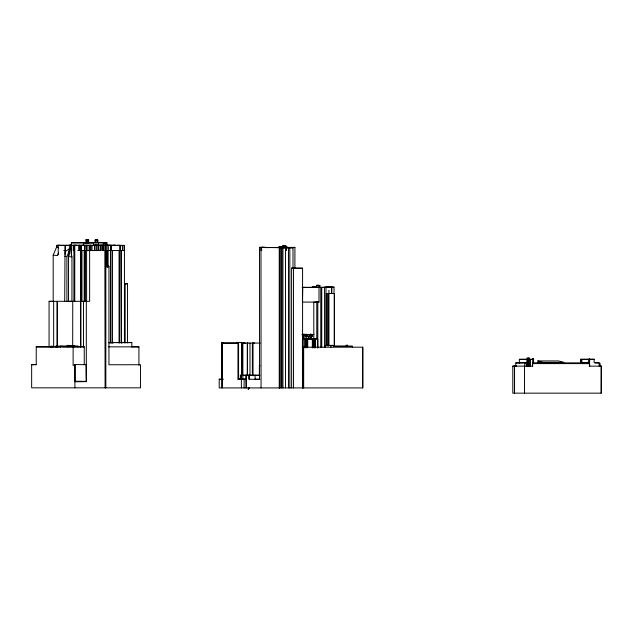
<?xml version="1.0" encoding="UTF-8"?>
<svg xmlns="http://www.w3.org/2000/svg" width="633" height="633" viewBox="0 0 633 633"><rect width="100%" height="100%" fill="white"/><g stroke="black" fill="none" stroke-linecap="round" stroke-linejoin="round"><path stroke-width="0.95" d="M64.708 301.316L65.017 251.633L69.44 248.816M93.652 245.311L98.534 245.319L98.534 242.732L105.078 242.724L71.41 242.787L71.236 253.722L71.948 256.895L71.948 301.316L68.491 301.316L68.491 256.579L69.321 249.734M53.18 301.316L53.18 255.17L57.492 255.566L58.576 252.868M326.304 287.382L329.532 287.2L321.738 287.366L321.738 347.572M53.18 255.17L56.756 246.688L56.756 245.351L59.423 245.343L58.236 245.343L58.236 254.719M249.378 387.918L248.286 389.398L248.975 387.831M66.9 301.316L66.9 256.428L70.619 248.231L70.619 245.335L71.426 245.335L69.535 245.319L72.043 245.311M310.7 334.105L310.7 336.368L308.912 336.36M88.612 243.578L88.612 239.994L85.898 239.844L85.898 243.531M75.074 364.537L86.041 364.695L86.31 381.636L75.074 381.762L75.074 364.537L73.119 365.486L73.119 346.916L84.26 346.821L84.26 364.466M347.137 345.104L346.061 345.523L346.211 346.085L347.588 345.531L347.137 345.104L347.137 346.504M515.824 366.127L515.824 362.891L526.822 362.796L527.083 366.151L527.162 358.207L529.196 358.049L529.196 359.354L528.595 359.362M527.162 358.207L529.196 358.049M284.652 246.735L281.005 246.981L284.652 246.735L284.549 247.772L261.635 247.368L261.635 250.367L261.16 250.359L261.16 247.368L259.522 247.361L259.522 379.294L248.824 379.238L248.824 375.029L246.474 375.029L246.546 387.918M284.154 245.564L284.154 246.546L285.103 246.443L285.103 245.667L282.959 245.517L282.919 246.957M284.549 247.772L293 247.764L286.757 247.677L286.757 246.308L284.154 246.546M55.538 346.314L61.124 346.306L61.124 346.829L56.677 346.868L55.538 346.852L55.538 346.314L61.124 346.306M60.633 346.243L67.486 346.267L60.633 346.243L60.728 346.868M264.554 247.59L268.352 247.59L264.554 247.384M50.68 346.86L50.474 346.378L53.172 346.338L53.172 346.852L51.408 346.86M533.587 358.943L532.385 358.943L533.587 358.943L533.587 363.635L533.121 363.611M527.17 366.151L527.218 359.315L519.369 359.322L519.369 363.207M71.41 245.351L71.41 242.787M124.432 283.853L127.534 283.758L127.534 342.896M312.306 286.535L316.706 286.504L316.706 287.406L312.306 287.398L312.306 286.535L316.706 286.504M97.292 240.105L97.862 240.089L97.862 242.7M285.348 246.356L286.757 246.308M284.549 246.387L285.064 246.364M305.786 287.414L310.344 287.445M285.103 245.667L282.919 245.588L283.141 246.957M107.681 266.264L108.947 266.271L108.947 364.758L140.518 364.735L140.518 387.831L31.65 387.831L31.65 364.687L36.231 364.608L36.231 346.876L48.939 346.837M307.029 336.44L307.029 334.493L309.221 334.501L309.221 338.956M334.018 293.483L334.018 287.176L331.882 287.129L331.755 293.49L334.477 293.475L334.477 346.599M311.665 334.509L313.778 334.533L311.665 334.509C311.112 338.987 312.734 333.18 310.123 334.477L310.123 336.36L312.512 336.36L312.512 334.525M53.172 346.338L50.474 346.378M106.415 266.319L108.947 266.271M77.859 346.821L83.461 346.813M326.319 345.673L326.319 293.506L327.672 293.483L328.408 293.498L328.408 345.665M526.822 362.796L515.824 362.891M328.582 287.176L332.19 287.16L320.005 287.501M319.008 287.342L319.008 302.06L302.471 302.107L302.455 287.39L322.506 287.366L321.738 287.366M109.873 342.619L113.75 342.611L108.37 342.627M76.704 346.86L78.057 346.837L78.057 346.235L73.982 346.259M85.898 239.844L88.612 239.994M309.078 287.429L311.032 287.437L310.534 287.445M264.586 247.463L266.873 247.55M324.563 347.564L324.563 287.247L334.018 287.176M319.008 302.06L313.81 302.115L313.81 339.32M244.86 343.07L245.462 343.07M36.049 364.655L31.65 364.687M223.496 379.23L222.017 379.246M331.882 287.129L329.635 287.137M306.586 334.406L305.945 334.398L307.258 334.406L306.586 334.406L306.586 336.226M268.107 247.558L271.217 247.558L266.05 247.448M282.358 246.925L282.358 247.717L284.652 247.732M328.946 290.215L328.946 345.547M302.455 302.06L302.74 287.39M527.621 366.143L528.413 366.151L528.413 359.33L527.17 359.315L529.196 359.354M595.329 362.883L599.174 362.836L599.174 366.151M95.053 242.661L95.053 240.01L97.862 240.089M269.167 247.519L277.958 247.558M304.212 287.398L303.935 287.406M222.12 342.588L222.175 387.918M72.399 346.884L74.045 346.876L74.045 345.539L67.32 345.428L67.32 346.298L66.607 346.298L66.607 346.876L72.399 346.884L72.399 345.468M74.852 245.335L75.96 245.335M303.84 334.398L302.17 334.406L302.455 335.593L304.394 335.783M221.827 342.738L221.827 379.246L219.208 379.254L219.208 387.918L362.923 387.918L362.923 347.193L302.234 347.208M73.373 346.267L78.057 346.235M325.394 347.208L325.394 345.428L333.298 345.42L333.298 346.275L352.431 346.251L352.431 347.201M599.174 362.836L594.142 362.812L594.142 359.267L588.033 359.291M241.853 375.266L240.358 375.266L240.358 379.191L237.961 379.175L237.961 342.437L237.304 342.437L237.304 343.054L222.12 343.07L237.462 343.078M74.346 245.335L74.346 250.541L73.278 250.541L73.278 245.335L73.713 245.335L73.713 250.541M303.247 338.948L302.432 338.948L302.463 387.918M116.796 342.619L117.24 342.619M50.474 346.852L51.328 346.852M325.394 345.428L333.298 345.42M580.793 362.764L580.793 359.33L582.123 359.33M580.793 359.33L588.405 359.291L588.421 362.867L533.057 362.851M221.946 379.246L219.208 379.254M85.851 242.756L84.925 242.756L86.8 242.756M82.155 245.327L89.91 245.327L89.91 250.541M82.29 245.327L82.694 245.335L78.824 245.327L78.824 250.541L79.378 250.541L79.378 245.335L73.903 245.335L73.903 301.316M96.042 245.367L95.543 245.367L103.464 245.359L103.044 250.549M96.327 245.367L96.857 245.367M265.314 247.432L264.784 247.432L265.615 247.448M327.016 287.224L328.875 287.216L327 287.39M324.563 287.247L326.296 287.247M326.319 293.506L328.408 293.498M310.123 334.477L311.531 334.485M111.78 342.619L110.957 342.619M112.35 342.627L113.299 342.619L111.606 342.627M237.304 342.437L238.578 342.445L238.578 379.214M594.142 359.267L581.862 359.33L581.862 362.851L588.421 362.867M88.675 242.756L97.102 242.74M70.271 245.367L71.11 245.367M93.993 245.375L97.917 245.343L97.917 250.549L96.596 250.541L96.596 245.343L94.515 245.335L94.515 250.541L92.022 250.541L92.022 245.335L89.973 245.327L90.899 245.327L90.899 250.541M119.613 250.526L122.501 250.526L122.501 245.43L124.432 245.43L124.432 342.896M263.288 247.4L264.151 247.4L259.522 247.361M89.103 245.327L89.103 250.541L86.357 250.541L86.357 245.327M312.512 336.36L311.317 336.368L311.317 338.956L312.512 338.956M303.524 338.948L302.637 338.956L302.637 335.245L308.318 336.17L308.318 338.948M118.252 342.611L118.988 342.611M125.089 342.603L131.83 342.588L131.83 346.852M118.126 342.611L118.688 342.611M108.647 342.619L131.83 342.588M333.433 346.132L352.431 346.251M50.901 346.844L49.065 346.844L49.065 301.316L51.423 301.316M56.353 346.837L53.663 346.837L53.655 301.316M95.053 240.01L97.324 240.01L97.292 242.708M71.513 242.795L83.738 242.787L83.738 245.343L98.803 245.351M83.967 242.763L93.415 242.763L93.415 245.359L103.662 245.359M103.282 245.351L103.282 242.803L103.788 242.803L103.788 250.549M83.738 245.343L71.236 245.335M94.871 245.375L96.097 245.375M70.524 245.295L71.118 245.295M71.79 245.295L70.192 245.295M73.278 245.335L76.933 245.335M80.747 301.316L80.747 245.327L81.071 301.316M94.523 245.311L103.503 245.319M108.33 245.327L106.653 245.319L108.29 245.319L108.33 250.526M112.547 245.327L107.934 245.319M110.815 250.526L110.815 245.327L111.036 250.526M111.685 245.327L106.668 245.319M114.201 245.327L113.465 245.327L115.293 245.327L112.405 245.327M115.491 245.327L114.027 245.327M117.145 245.327L119.779 245.335M120.515 250.526L120.705 245.335M122.501 245.43L124.432 245.43M58.236 245.343L69.44 245.343L69.1 255.487M107.468 245.319L120.08 245.335L120.08 250.526L106.653 250.526M120.515 245.335L122.501 245.335M103.329 245.359L101.858 245.359M269.136 247.503L270.006 247.519L262.22 247.408L264.436 247.432M282.919 247.416L279.232 247.408L279.24 387.918M288.862 247.416L294.907 247.424L294.907 268.163L291.607 268.123L291.639 387.918M281.384 247.701L281.005 246.981M63.775 250.549L65.207 250.549L65.207 245.343L65.096 254.45M77.748 250.541L79.908 250.541L79.908 245.327M103.828 250.526L102.483 250.549L102.483 245.351L101.264 245.343L101.264 250.549L81.95 250.541L81.95 301.316M105.22 250.526L105.466 387.831M81.95 250.541L84.189 250.541L84.189 301.316M291.607 268.123L302.582 268.21L302.582 387.918M302.582 268.21L294.717 268.202M318.779 287.366L316.793 287.366L316.793 285.261L319.902 285.443L319.902 287.374L318.779 287.366L318.779 285.325M49.065 301.316L89.633 301.316L89.633 250.541M302.558 338.948L317.711 338.956L317.711 347.794M108.86 342.627L109.303 342.619M223.496 343.07L222.523 343.07L222.523 379.23M237.304 343.054L237.786 342.445M241.727 343.054L242.977 343.054M241.292 343.078L260.258 343.062M84.26 346.821L83.524 346.821L83.524 301.316M108.654 346.852L138.928 346.852L138.928 365.241M73.982 346.86L75.857 346.868L75.857 346.243M589.671 358.927L589.339 366.151L601.35 366.151L601.35 393.156L512.793 393.156L512.793 366.127L516.552 366.127M528.413 366.151L528.413 359.33M524.535 393.156L524.535 366.151L532.638 366.143L532.638 359.378L519.369 359.322M542.9 362.369L542.9 362.859L537.876 362.851L537.876 360.937L542.9 362.369L563.702 362.377L563.702 362.859M260.076 365.732L259.364 365.732L259.364 375.393M240.358 375.266L246.641 375.274M248.35 375.266L259.308 375.274M255.566 375.282L255.075 375.282L255.075 379.27L259.957 379.286M241.426 375.266L241.426 379.199L242.874 379.199L242.882 343.054M244.053 379.207L245.952 379.222M249.315 379.23L249.26 375.274L259.957 375.29M255.075 379.27L255.566 379.27M103.828 242.803L105.11 242.803L105.11 387.831M103.282 242.803L105.11 242.803M69.1 245.335L70.619 245.335M56.756 245.351L64.463 245.359M65.152 245.359L67.533 245.367M67.676 245.367L70.943 245.295M103.068 245.351L103.828 245.351M109.2 245.319L109.873 245.327M291.607 247.424L294.907 247.424M288.498 387.918L288.498 247.416L279.232 247.408L279.699 247.408L279.699 387.918M109.105 250.526L107.863 250.526L107.863 267.229M110.981 250.526L112.5 250.526L112.5 342.904M302.242 334.398L305.32 334.382L305.32 336.218M309.292 338.948L305.359 338.948L305.359 347.786M241.284 343.07L244.504 343.07M247.907 343.054L247.25 343.054L247.25 375.29M253.168 343.054L254.585 343.062M36.231 346.876L73.119 346.916M131.332 346.844L138.928 346.852M537.876 360.937L558.528 360.945L563.702 362.377M512.793 366.127L524.844 366.143L524.844 362.804M242.874 375.266L246.546 375.274M237.961 379.175L241.086 378.684M106.566 245.319L106.993 245.319M93.383 245.375L94.459 245.375M120.08 245.335L119.613 342.904M101.138 245.351L102.063 245.351L98.376 245.367M73.713 245.335L73.428 250.541M263.193 247.384L261.635 247.368M284.47 247.669L286.757 247.677M124.614 283.75L127.534 283.758M242.858 379.207L243.436 379.207M78.824 245.327L79.378 245.335M319.902 285.443L316.793 285.261M302.163 287.398L305.976 287.406L304.877 287.414M333.892 293.475L334.477 293.475M307.029 334.493L309.221 334.501M313.153 338.948L313.351 347.588M241.948 375.804L241.727 342.469L241.727 375.306M528.151 359.33L532.638 359.378M599.593 366.143L601.35 366.151M241.395 379.199L246.221 379.214M261.16 250.359L261.69 250.359M329.635 287.414L328.274 287.406L329.049 287.168M310.906 287.445L311.515 287.453M237.961 342.437L241.948 342.477M100.315 250.549L100.425 245.367M100.797 245.351L100.315 245.343M74.813 381.248L86.041 381.359M81.673 245.335L81.222 245.327L81.222 301.316M67.32 345.428L74.045 345.539M527.218 359.315L527.621 359.322M263.755 247.416L263.803 247.416M52.555 346.844L53.172 346.852M105.22 245.359L105.22 242.819L106.977 242.85L106.977 266.319M306.799 334.485L306.34 334.477L307.029 334.77L306.799 336.02L308.318 336.17M105.22 242.819L106.977 242.85M263.399 247.408L261.223 247.384M264.998 247.456L265.591 247.463M302.321 334.311L306.135 334.382L305.573 334.39L305.573 336.218M239.361 378.676L240.303 378.692M588.421 363.571L589.426 363.627L533.382 363.587L533.382 362.867M64.708 256.23L66.9 256.428M68.491 256.579L71.948 256.895M56.756 246.688L58.758 247.867M70.619 248.231L71.426 253.453M601.168 366.151L601.113 393.156M600.131 363.508L600.131 366.143M589.584 358.927L589.671 366.151M581.102 359.33L581.102 362.756M580.912 359.33L580.912 362.756M532.48 362.867L532.48 366.143M530.106 359.346L530.106 366.143M529.908 359.346L529.908 366.143M527.795 358.286L527.795 359.346M514.55 366.127L514.55 393.156M514.447 366.127L514.447 393.156M362.598 347.193L362.582 387.918M334.192 346.623L334.192 293.467L329.255 293.498L331.565 293.49L331.565 287.208M330.917 345.396L330.917 347.201M328.06 345.46L328.06 346.14M327.672 293.483L327.672 345.673M326.011 287.279L326.011 345.571M320.773 287.358L320.773 347.572M319.53 285.412L319.53 287.366M317.813 302.076L317.813 347.984M316.777 302.083L316.777 339.193M316.073 286.527L316.073 287.39M315.432 286.535L315.432 287.39M315.448 338.956L315.448 347.786M315.305 338.956L315.305 347.699M314.459 338.956L314.459 347.786M314.126 286.504L314.126 287.406M314.087 338.956L314.087 347.572M314.063 338.956L314.063 347.841M313.09 286.535L313.09 287.398M312.86 338.948L312.86 347.786M312.291 334.517L312.291 336.289M312.338 338.948L312.338 347.786M311.871 334.517L311.871 336.36M311.025 334.485L311.025 339.312M310.795 333.939L310.795 338.956M307.709 338.948L307.709 347.667M306.965 338.948L306.965 347.786M306.926 338.948L306.926 347.739M306.404 334.406L306.34 338.948M305.074 338.948L305.074 347.786M304.924 335.45L304.924 338.948M303.848 338.948L303.848 347.691M303.666 347.208L303.666 387.918M303.452 335.174L303.452 338.948M303.16 347.208L303.16 387.918M293.538 268.123L293.538 387.918M293 247.416L293 268.139M289.843 387.918L289.843 247.424L286.899 247.772M286.496 250.597L286.496 247.416L282.951 247.416L282.935 387.918M285.475 247.416L285.475 387.918M284.059 246.83L284.059 247.732M281.843 247.416L281.843 387.918M280.854 247.416L280.902 387.918M280.791 246.728L280.791 247.677L278.742 247.653L278.742 246.712L281.638 246.735L279.936 246.72L279.936 247.653M279.525 247.408L279.525 387.918M260.978 247.368L261.065 387.918M253.026 375.883L253.026 343.054L252.361 343.054L252.361 375.306M249.988 343.054L249.972 375.298M248.286 387.918L248.286 389.398M247.527 343.054L247.527 374.871M245.723 375.274L245.952 387.697L244.053 387.752L244.18 379.207M241.339 375.266L241.395 387.918M238.372 342.445L238.372 343.054M222.017 342.588L221.898 387.918M125.152 283.853L125.152 342.896M124.052 245.43L124.052 250.526L121.243 250.526L121.243 342.904M121.489 250.526L121.489 342.904M119.059 250.526L119.059 342.904M110.981 245.327L110.981 342.896M110.53 250.526L110.53 342.896M107.784 250.526L107.784 267.229M106.835 250.526L106.835 267.229M105.83 242.835L105.83 387.831M98.74 245.343L98.803 250.549M95.931 240.105L95.931 242.708M95.037 245.343L95.037 250.541M88.367 239.97L88.311 243.65M87.243 239.883L87.243 243.547M87.093 245.327L87.093 250.541M86.618 239.891L86.618 243.547M86.594 250.541L86.594 301.316M86.31 301.316L86.31 381.636M85.02 301.316L85.02 250.541L84.917 301.316M84.767 250.541L84.869 245.327L84.703 250.541M80.826 301.316L80.826 346.813M80.636 301.316L80.636 346.813M80.486 301.316L80.486 346.821M74.892 364.537L74.892 387.831M74.765 245.327L74.765 301.316M72.748 301.316L72.684 345.855M71.466 253.691L71.466 256.61M68.601 345.476L68.601 346.291M67.019 346.298L67.019 346.837M65.508 346.196L65.508 346.86L62.707 346.868L62.707 346.196M60.222 346.259L60.222 346.852M57.279 301.316L57.279 346.837M57.152 301.316L57.152 346.837M56.677 346.259L56.677 346.868M51.558 346.354L51.558 346.86M123.261 342.588L120.697 342.619L123.261 342.588"/></g></svg>
